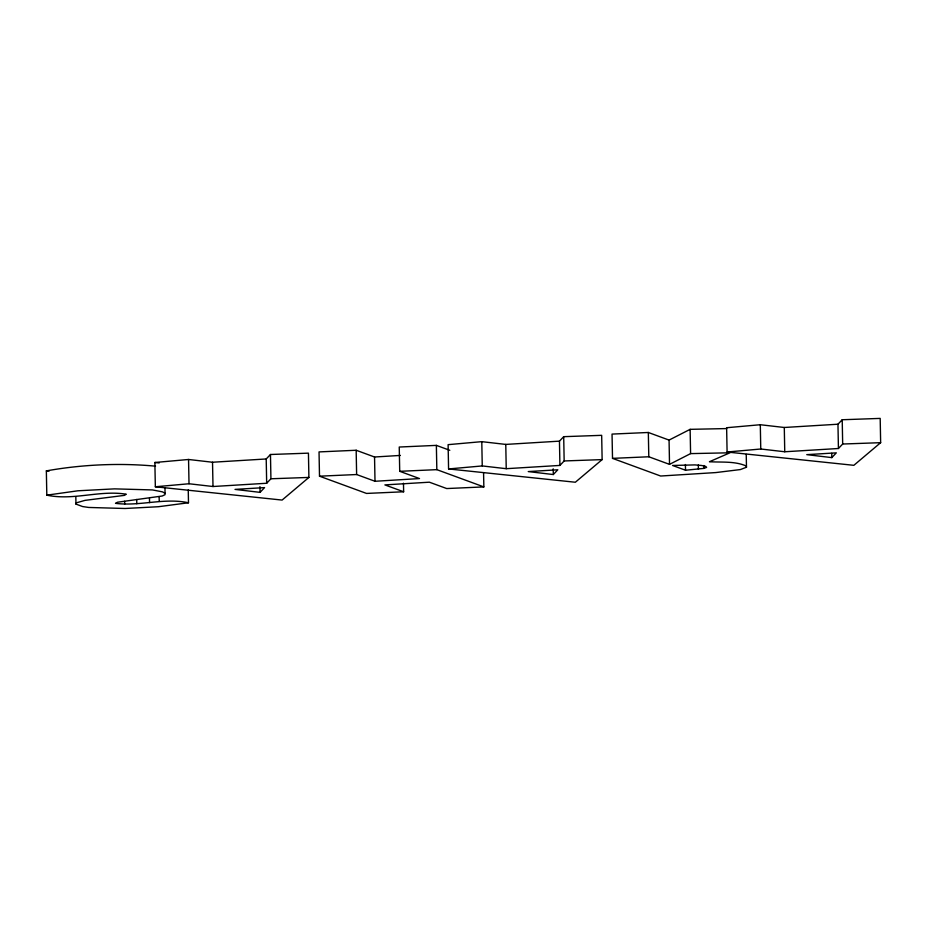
<?xml version="1.0" encoding="UTF-8"?>
<svg xmlns="http://www.w3.org/2000/svg" width="927" height="927" viewBox="0 0 927 927"><rect width="100%" height="100%" fill="white"/><g stroke="black" fill="none" stroke-linecap="round" stroke-linejoin="round"><path stroke-width="1.39" d="M164.994 487.579L165.029 494.67L162.26 496.003L117.52 502.225L115.516 503.349C139.884 506.49 164.091 497.532 188.494 502.77L188.251 489.919M188.494 502.77L158.401 506.721L125.075 508.494L88.668 507.451L82.584 506.548L75.968 504.091L76.362 502.828L85.006 500.371L124.415 495.377L126.292 494.218C99.722 489.862 73.384 500.858 46.813 495.157L46.35 470.881C82.236 464.485 119.224 462.816 155.527 466.165M260.07 492.364L264.566 487.602L235.018 489.398L260.07 492.364L259.966 486.652M553.315 474.543L557.811 469.78L528.251 471.576L553.315 474.543L553.199 468.83M831.82 457.614L836.316 452.851L806.768 454.647L831.82 457.614L831.739 453.326M266.211 458.969L270.464 454.497L308.436 453.152L308.9 477.428L282.098 500.07L155.342 486.768L154.867 462.492L188.552 459.479L212.526 462.237L266.211 458.969L266.675 483.257L213.001 486.513L189.015 483.755L155.342 486.768M266.675 483.257L270.927 478.772L308.9 477.428M559.456 441.148L563.697 436.675L601.669 435.331L602.133 459.607L575.343 482.237L448.575 468.946L448.112 444.659L481.785 441.658L505.771 444.415L559.456 441.148L559.92 465.424L506.235 468.691L482.249 465.933L448.575 468.946M559.92 465.424L564.161 460.951L602.133 459.607M837.962 424.218L842.214 419.746L880.187 418.401L880.65 442.677L853.848 465.319L727.092 452.017L726.629 427.729L760.302 424.728L784.288 427.486L837.962 424.218L838.425 448.506L784.752 451.762L760.766 449.004L727.092 452.017M838.425 448.506L842.678 444.021L880.65 442.677M746.235 454.381L746.478 467.231L740.395 469.56L715.806 472.573L660.65 476.026L612.515 458.367L612.04 434.091L648.332 432.48L669.062 440.093L690.128 429.34L726.675 428.575M612.515 458.367L648.796 456.768L669.526 464.369L690.592 453.616L729.955 452.793L709.433 461.727C721.623 462.492 734.821 460.962 746.235 466.003L746.478 467.231M703.929 468.39L706.629 467.382L705.702 466.385L701.554 465.481L694.914 464.902L672.55 465.47L685.516 470.232L703.929 468.39L703.883 465.528M46.813 495.157L77.926 490.789L114.519 488.865L152.445 489.931L162.503 491.866L165.11 493.291M403.477 483.21L403.639 491.773L366.524 493.431L319.502 476.188L319.039 451.912L356.165 450.255L374.543 456.999L400.371 455.424M319.502 476.188L356.628 474.531L375.006 481.275L419.502 478.564L399.711 471.31L399.247 447.034L436.362 445.377L449.804 450.302M399.711 471.31L436.837 469.653L483.848 486.907L483.57 472.619M483.848 486.907L446.721 488.552L429.375 482.191L384.89 484.902L403.639 491.773M46.35 470.881L49.166 471.055M154.867 462.492L159.189 462.944M842.214 419.746L842.678 444.021M784.288 427.486L784.752 451.762M760.302 424.728L760.766 449.004M698.321 464.983L698.413 469.271M690.128 429.34L690.592 453.616M685.401 464.52L685.516 470.232M669.062 440.093L669.526 464.369M648.332 432.48L648.796 456.768M563.697 436.675L564.161 460.951M505.771 444.415L506.235 468.691M481.785 441.658L482.249 465.933M436.362 445.377L436.837 469.653M374.543 456.999L375.006 481.275M356.165 450.255L356.628 474.531M270.464 454.497L270.927 478.772M212.526 462.237L213.001 486.513M188.552 459.479L189.015 483.755M159.131 496.71L159.224 500.997M149.479 498.332L149.56 502.619M136.709 499.456L136.79 503.743M124.624 501.287L124.681 504.149M75.829 496.953L75.968 504.091"/></g></svg>
